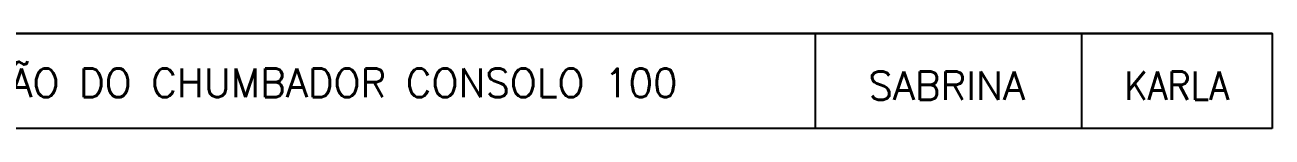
# Model space of a CAD drawing. Header units: centimetres. Extents: x 1658 to 27871, y 8240 to 11444.
# Drawn here: x 26757.3 to 27248.6, y 8781.4 to 8818.9 of the extents above; entities that cross this region are included whole.
import ezdxf
from ezdxf.enums import TextEntityAlignment as Align

# ---------------------------------------------------------------- set-up
doc = ezdxf.new("R2010")
doc.units = ezdxf.units.CM
doc.header["$LTSCALE"] = 50
doc.header["$MEASUREMENT"] = 0
doc.layers.add('FORMATO-PRECON', color=2, linetype='Continuous')
doc.styles.add('PRECON-ROMANS', font='romans.shx')

# ---------------------------------------------------------------- blocks, each defined once
blk = doc.blocks.new('REV-A3-V')
at = {"layer": 'FORMATO-PRECON', "color": 1}
for p, q in [((780, 50), (780, 9.14)), ((920, 50), (920, 9.14))]:
    blk.add_line(p, q, dxfattribs=at)
for points in [[(1020, 50), (0, 50)], [(780, 50), (780, 0)], [(920, 50), (920, 0)]]:
    blk.add_lwpolyline(points, dxfattribs=at)
blk.add_lwpolyline([(1020, 0), (0, 0), (0, 50), (1020, 50)], close=True, dxfattribs=at)
at = {"layer": 'FORMATO-PRECON', "color": 2, "style": 'PRECON-ROMANS', "flags": 12}
for p in [(24.75, 24.02), (132.78, 24.02), (497.22, 24.02)]:
    blk.add_attdef('X', text='', height=15, dxfattribs=at).set_placement(p, align=Align.MIDDLE_CENTER)
at = {"layer": 'FORMATO-PRECON', "style": 'PRECON-ROMANS', "flags": 12}
for p in [(849.12, 22.55), (970.03, 22.55)]:
    blk.add_attdef('X', text='', height=15, dxfattribs=at).set_placement(p, align=Align.MIDDLE_CENTER)

msp = doc.modelspace()

# ---------------------------------------------------------------- block references
at = {"color": 1}
ref = msp.add_blockref('REV-A3-V', (26483.55, 8781.44), dxfattribs=dict(at, xscale=0.749999976233481, yscale=0.749999976233481, zscale=0.749999976233481))
ref.add_attrib('X', 'INCLUSÃO DO CHUMBADOR CONSOLO 100', dxfattribs={"layer": 'FORMATO-PRECON', "color": 2, "height": 11.25, "rotation": 360, "style": 'PRECON-ROMANS', "flags": 12}).set_placement((26856.47, 8799.46), align=Align.MIDDLE_CENTER)
ref.add_attrib('X', 'SABRINA', dxfattribs={"layer": 'FORMATO-PRECON', "height": 11.25, "rotation": 360, "style": 'PRECON-ROMANS', "flags": 12}).set_placement((27120.4, 8798.36), align=Align.MIDDLE_CENTER)
ref.add_attrib('X', 'KARLA', dxfattribs={"layer": 'FORMATO-PRECON', "height": 11.25, "rotation": 360, "style": 'PRECON-ROMANS', "width": 0.9, "flags": 12}).set_placement((27211.07, 8798.36), align=Align.MIDDLE_CENTER)

doc.saveas('drawing.dxf')
